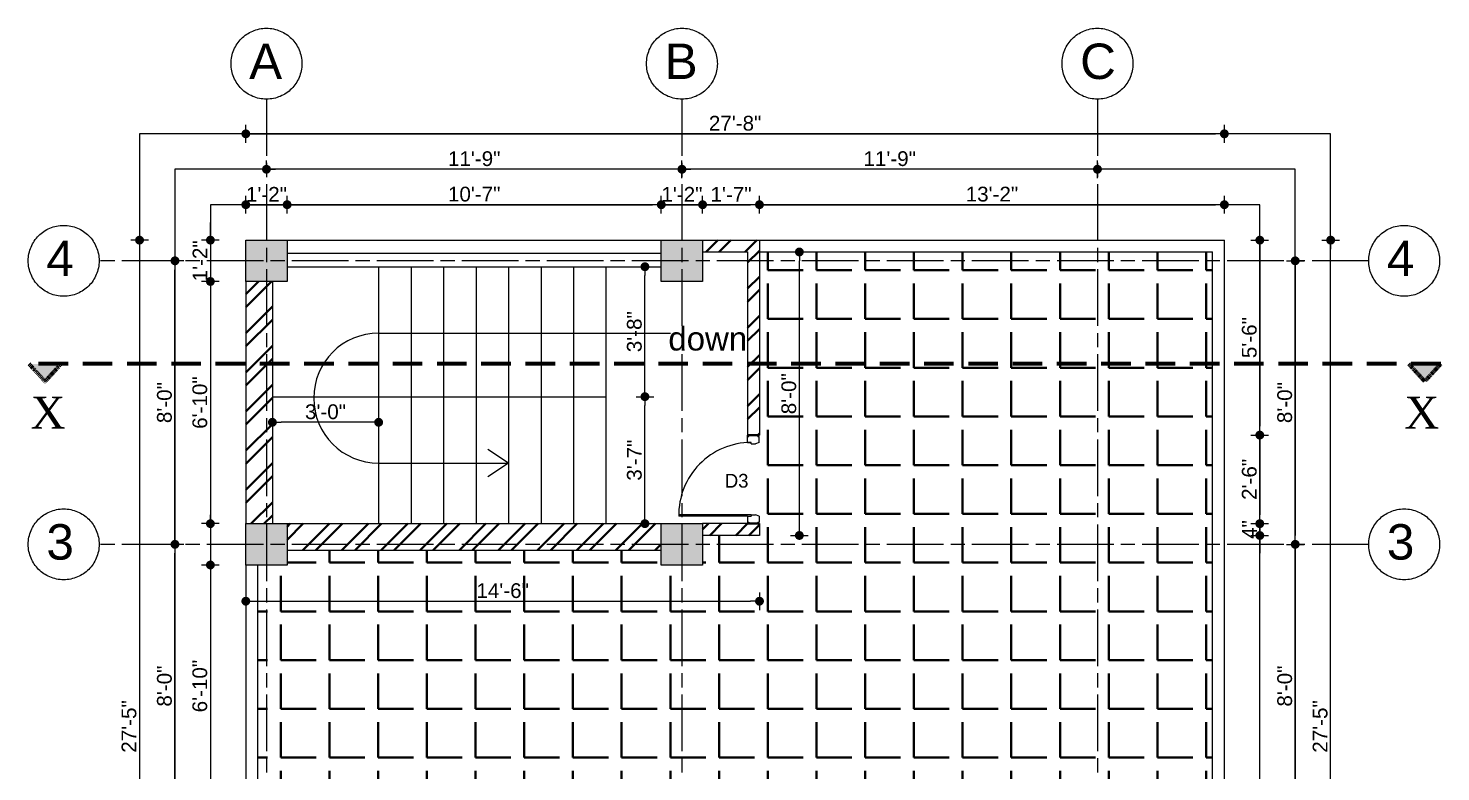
# Model space of a CAD drawing. Header units: inches. Extents: x 115570 to 265311, y 61168 to 314550.
# Drawn here: x 143061.5 to 143540, y 70952.3 to 71204.1 of the extents above; entities that cross this region are included whole.
import ezdxf

# ---------------------------------------------------------------- set-up
doc = ezdxf.new("R2010")
doc.units = ezdxf.units.IN
doc.header["$MEASUREMENT"] = 0
for name, pattern in [('ACAD_ISO08W100', [36, 24, -3, 6, -3]), ('CHAIN', [0.3543, 0.2362, -0.0295, 0.0591, -0.0295]), ('DASHED', [0.75, 0.5, -0.25])]:
    doc.linetypes.add(name, pattern=pattern)
doc.layers.get('0').update_dxf_attribs({"lineweight": 25})
for name, color, linetype, lineweight in [('0 wall', 7, 'Continuous', 40), ('hatch', 9, 'Continuous', 9), ('Section Line (ISO)', 7, 'CHAIN', 70)]:
    doc.layers.add(name, color=color, linetype=linetype, lineweight=lineweight)
doc.layers.add('0_center line', color=4, linetype='ACAD_ISO08W100', transparency=0.5)
doc.layers.add('doors and windows', color=240, linetype='Continuous')
doc.styles.add('arial.', font='arial.ttf')
doc.styles.add('bimal', font='comic.ttf')
doc.styles.get("Standard").update_dxf_attribs({"font": 'arial.ttf'})
doc.dimstyles.new('interior dimension', dxfattribs={"dimscale": 0, "dimtxt": 5, "dimasz": 3, "dimexe": 3, "dimexo": 3, "dimgap": 1, "dimtad": 1, "dimdec": 0, "dimrnd": 0.25, "dimzin": 3, "dimdsep": 46, "dimlunit": 4, "dimtxsty": 'arial.', "dimblk": 'DOT', "dimcen": 3, "dimdle": 6, "dimclrd": 4, "dimclre": 256, "dimclrt": 7, "dimazin": 0, "dimtfac": 1, "dimtdec": 0, "dimtix": 1, "dimtmove": 2, "dimatfit": 3, "dimfxl": 3, "dimfxlon": 1, "dimtolj": 1, "dimtzin": 0, "dimlwd": -1, "dimlwe": -1, "dimarcsym": 0})

# ---------------------------------------------------------------- blocks, each defined once
blk = doc.blocks.new('_Dot')
at = {"color": 0, "linetype": 'ByBlock', "lineweight": -2}
blk.add_line((-0.5, 0), (-1, 0), dxfattribs=at)
at = {"color": 0, "linetype": 'ByBlock', "const_width": 0.5}
blk.add_lwpolyline([(-0.25, 0, 1), (0.25, 0, 1)], format="xyb", close=True, dxfattribs=at)
blk = doc.blocks.new('*D221')
at = {"transparency": 16777216}
for p, q in [((143267.36, 71079.34), (143273.36, 71079.34)), ((143267.36, 71036.34), (143273.36, 71036.34))]:
    blk.add_line(p, q, dxfattribs=at)
at = {"color": 4, "transparency": 16777216}
blk.add_line((143270.36, 71039.34), (143270.36, 71076.34), dxfattribs=at)
at = {"layer": 'Defpoints', "color": 0, "transparency": 16777216}
for p in [(143257.17, 71079.34), (143270.36, 71079.34), (143257.17, 71036.34)]:
    blk.add_point(p, dxfattribs=at)
at = {"color": 4, "transparency": 16777216, "xscale": 3, "yscale": 3, "zscale": 3}
for p, rotation in [((143270.36, 71079.34), 90), ((143270.36, 71036.34), 270)]:
    blk.add_blockref('_Dot', p, dxfattribs=dict(at, rotation=rotation))
at = {"color": 7, "transparency": 16777216, "insert": (143266.8, 71057.84), "char_height": 5, "attachment_point": 5, "rotation": 90, "style": 'arial.'}
blk.add_mtext('\\A1;3\'-7"', dxfattribs=at)
blk = doc.blocks.new('*D222')
at = {"transparency": 16777216}
for p, q in [((143267.36, 71123.34), (143273.36, 71123.34)), ((143267.36, 71079.34), (143273.36, 71079.34))]:
    blk.add_line(p, q, dxfattribs=at)
at = {"color": 4, "transparency": 16777216}
blk.add_line((143270.36, 71082.34), (143270.36, 71120.34), dxfattribs=at)
at = {"layer": 'Defpoints', "color": 0, "transparency": 16777216}
for p in [(143257.17, 71123.34), (143270.36, 71123.34), (143257.17, 71079.34)]:
    blk.add_point(p, dxfattribs=at)
at = {"color": 4, "transparency": 16777216, "xscale": 3, "yscale": 3, "zscale": 3}
for p, rotation in [((143270.36, 71123.34), 90), ((143270.36, 71079.34), 270)]:
    blk.add_blockref('_Dot', p, dxfattribs=dict(at, rotation=rotation))
at = {"color": 7, "transparency": 16777216, "insert": (143266.8, 71101.34), "char_height": 5, "attachment_point": 5, "rotation": 90, "style": 'arial.'}
blk.add_mtext('\\A1;3\'-8"', dxfattribs=at)
blk = doc.blocks.new('*D223')
at = {"transparency": 16777216}
for p, q in [((143144.17, 71073.66), (143144.17, 71067.66)), ((143180.17, 71073.66), (143180.17, 71067.66))]:
    blk.add_line(p, q, dxfattribs=at)
at = {"color": 4, "transparency": 16777216}
blk.add_line((143177.17, 71070.66), (143147.17, 71070.66), dxfattribs=at)
at = {"layer": 'Defpoints', "color": 0, "transparency": 16777216}
for p in [(143144.17, 71079.34), (143180.17, 71079.34), (143144.17, 71070.66)]:
    blk.add_point(p, dxfattribs=at)
at = {"color": 4, "transparency": 16777216, "xscale": 3, "yscale": 3, "zscale": 3, "rotation": 180}
blk.add_blockref('_Dot', (143144.17, 71070.66), dxfattribs=at)
at = {"color": 4, "transparency": 16777216, "xscale": 3, "yscale": 3, "zscale": 3}
blk.add_blockref('_Dot', (143180.17, 71070.66), dxfattribs=at)
at = {"color": 7, "transparency": 16777216, "insert": (143162.17, 71074.21), "char_height": 5, "attachment_point": 5, "style": 'arial.'}
blk.add_mtext('\\A1;3\'-0"', dxfattribs=at)
blk = doc.blocks.new('d2')
at = {"layer": '0 wall'}
for p, q in [((0, 4), (0, 0)), ((30, 0), (30, 4))]:
    blk.add_line(p, q, dxfattribs=at)
at = {"layer": 'hatch', "color": 8}
for p, q in [((2.5, 4), (2.5, 27.25)), ((3, 2.75), (3, 27.25)), ((2.5, 4), (0, 4)), ((0.5, 3.5), (0, 3.5)), ((0.5, 0.5), (0, 0.5)), ((0.5, 4), (0.5, 3.5)), ((0.5, 0.5), (0.5, 0)), ((2.5, 0), (0.5, 0)), ((2.5, 4), (2.5, 2.75)), ((3, 2.75), (2.5, 2.75)), ((2.5, 0), (3, 1.25)), ((3, 2.75), (3, 1.25)), ((27, 2.75), (27.5, 2.75)), ((27, 2.75), (27, 1.25)), ((27.5, 0), (27, 1.25)), ((27.5, 4), (27.5, 2.75)), ((27.5, 4), (30, 4)), ((27.5, 0), (29.5, 0)), ((29.5, 4), (29.5, 3.5)), ((29.5, 3.5), (30, 3.5)), ((29.5, 0.5), (30, 0.5)), ((29.5, 0.5), (29.5, 0))]:
    blk.add_line(p, q, dxfattribs=at)
blk.add_arc((2.91, 2.66), 24.59, 0.2201, 90.9446, dxfattribs=at)
blk = doc.blocks.new('*D231')
at = {"transparency": 16777216}
for p, q in [((143135.17, 71141.34), (143135.17, 71147.34)), ((143149.17, 71141.34), (143149.17, 71147.34))]:
    blk.add_line(p, q, dxfattribs=at)
at = {"color": 4, "transparency": 16777216}
for p, q in [((143132.17, 71144.34), (143129.17, 71144.34)), ((143135.17, 71144.34), (143149.17, 71144.34)), ((143152.17, 71144.34), (143155.17, 71144.34))]:
    blk.add_line(p, q, dxfattribs=at)
at = {"layer": 'Defpoints', "color": 0, "transparency": 16777216}
for p in [(143149.17, 71144.34), (143135.17, 71132.34), (143149.17, 71132.34)]:
    blk.add_point(p, dxfattribs=at)
at = {"color": 4, "transparency": 16777216, "xscale": 3, "yscale": 3, "zscale": 3}
blk.add_blockref('_Dot', (143135.17, 71144.34), dxfattribs=at)
at = {"color": 4, "transparency": 16777216, "xscale": 3, "yscale": 3, "zscale": 3, "rotation": 180}
blk.add_blockref('_Dot', (143149.17, 71144.34), dxfattribs=at)
at = {"color": 7, "transparency": 16777216, "insert": (143142.17, 71147.85), "char_height": 5, "attachment_point": 5, "style": 'arial.'}
blk.add_mtext('\\A1;1\'-2"', dxfattribs=at)
blk = doc.blocks.new('*D232')
at = {"transparency": 16777216}
for p, q in [((143149.17, 71141.34), (143149.17, 71147.34)), ((143275.91, 71141.34), (143275.91, 71147.34))]:
    blk.add_line(p, q, dxfattribs=at)
at = {"color": 4, "transparency": 16777216}
blk.add_line((143152.17, 71144.34), (143272.91, 71144.34), dxfattribs=at)
at = {"layer": 'Defpoints', "color": 0, "transparency": 16777216}
for p in [(143275.91, 71144.34), (143149.17, 71132.34), (143275.91, 71132.34)]:
    blk.add_point(p, dxfattribs=at)
at = {"color": 4, "transparency": 16777216, "xscale": 3, "yscale": 3, "zscale": 3, "rotation": 180}
blk.add_blockref('_Dot', (143149.17, 71144.34), dxfattribs=at)
at = {"color": 4, "transparency": 16777216, "xscale": 3, "yscale": 3, "zscale": 3}
blk.add_blockref('_Dot', (143275.91, 71144.34), dxfattribs=at)
at = {"color": 7, "transparency": 16777216, "insert": (143212.54, 71147.9), "char_height": 5, "attachment_point": 5, "style": 'arial.'}
blk.add_mtext('\\A1;10\'-7"', dxfattribs=at)
blk = doc.blocks.new('*D233')
at = {"transparency": 16777216}
for p, q in [((143275.91, 71141.34), (143275.91, 71147.34)), ((143289.91, 71141.34), (143289.91, 71147.34))]:
    blk.add_line(p, q, dxfattribs=at)
at = {"color": 4, "transparency": 16777216}
for p, q in [((143272.91, 71144.34), (143269.91, 71144.34)), ((143275.91, 71144.34), (143289.91, 71144.34)), ((143292.91, 71144.34), (143295.91, 71144.34))]:
    blk.add_line(p, q, dxfattribs=at)
at = {"layer": 'Defpoints', "color": 0, "transparency": 16777216}
for p in [(143289.91, 71144.34), (143275.91, 71132.34), (143289.91, 71132.34)]:
    blk.add_point(p, dxfattribs=at)
at = {"color": 4, "transparency": 16777216, "xscale": 3, "yscale": 3, "zscale": 3}
blk.add_blockref('_Dot', (143275.91, 71144.34), dxfattribs=at)
at = {"color": 4, "transparency": 16777216, "xscale": 3, "yscale": 3, "zscale": 3, "rotation": 180}
blk.add_blockref('_Dot', (143289.91, 71144.34), dxfattribs=at)
at = {"color": 7, "transparency": 16777216, "insert": (143282.91, 71147.85), "char_height": 5, "attachment_point": 5, "style": 'arial.'}
blk.add_mtext('\\A1;1\'-2"', dxfattribs=at)
blk = doc.blocks.new('*D234')
at = {"transparency": 16777216}
for p, q in [((143289.91, 71141.34), (143289.91, 71147.34)), ((143309.17, 71141.34), (143309.17, 71147.34))]:
    blk.add_line(p, q, dxfattribs=at)
at = {"color": 4, "transparency": 16777216}
blk.add_line((143292.91, 71144.34), (143306.17, 71144.34), dxfattribs=at)
at = {"layer": 'Defpoints', "color": 0, "transparency": 16777216}
for p in [(143309.17, 71144.34), (143289.91, 71132.34), (143309.17, 71132.34)]:
    blk.add_point(p, dxfattribs=at)
at = {"color": 4, "transparency": 16777216, "xscale": 3, "yscale": 3, "zscale": 3, "rotation": 180}
blk.add_blockref('_Dot', (143289.91, 71144.34), dxfattribs=at)
at = {"color": 4, "transparency": 16777216, "xscale": 3, "yscale": 3, "zscale": 3}
blk.add_blockref('_Dot', (143309.17, 71144.34), dxfattribs=at)
at = {"color": 7, "transparency": 16777216, "insert": (143299.54, 71147.85), "char_height": 5, "attachment_point": 5, "style": 'arial.'}
blk.add_mtext('\\A1;1\'-7"', dxfattribs=at)
blk = doc.blocks.new('*D235')
at = {"transparency": 16777216}
for p, q in [((143309.17, 71141.34), (143309.17, 71147.34)), ((143466.66, 71141.34), (143466.66, 71147.34))]:
    blk.add_line(p, q, dxfattribs=at)
at = {"color": 4, "transparency": 16777216}
blk.add_line((143312.17, 71144.34), (143463.66, 71144.34), dxfattribs=at)
at = {"layer": 'Defpoints', "color": 0, "transparency": 16777216}
for p in [(143466.66, 71144.34), (143309.17, 71132.34), (143466.66, 71132.34)]:
    blk.add_point(p, dxfattribs=at)
at = {"color": 4, "transparency": 16777216, "xscale": 3, "yscale": 3, "zscale": 3, "rotation": 180}
blk.add_blockref('_Dot', (143309.17, 71144.34), dxfattribs=at)
at = {"color": 4, "transparency": 16777216, "xscale": 3, "yscale": 3, "zscale": 3}
blk.add_blockref('_Dot', (143466.66, 71144.34), dxfattribs=at)
at = {"color": 7, "transparency": 16777216, "insert": (143387.92, 71147.9), "char_height": 5, "attachment_point": 5, "style": 'arial.'}
blk.add_mtext('\\A1;13\'-2"', dxfattribs=at)
blk = doc.blocks.new('*D236')
at = {"transparency": 16777216}
for p, q in [((143282.91, 71153.34), (143282.91, 71159.34)), ((143423.66, 71153.34), (143423.66, 71159.34))]:
    blk.add_line(p, q, dxfattribs=at)
at = {"color": 4, "transparency": 16777216}
blk.add_line((143420.66, 71156.34), (143285.91, 71156.34), dxfattribs=at)
at = {"layer": 'Defpoints', "color": 0, "transparency": 16777216}
for p in [(143282.91, 71156.34), (143282.91, 71132.34), (143423.66, 71132.34)]:
    blk.add_point(p, dxfattribs=at)
at = {"color": 4, "transparency": 16777216, "xscale": 3, "yscale": 3, "zscale": 3, "rotation": 180}
blk.add_blockref('_Dot', (143282.91, 71156.34), dxfattribs=at)
at = {"color": 4, "transparency": 16777216, "xscale": 3, "yscale": 3, "zscale": 3}
blk.add_blockref('_Dot', (143423.66, 71156.34), dxfattribs=at)
at = {"color": 7, "transparency": 16777216, "insert": (143353.29, 71159.9), "char_height": 5, "attachment_point": 5, "style": 'arial.'}
blk.add_mtext('\\A1;11\'-9"', dxfattribs=at)
blk = doc.blocks.new('*D237')
at = {"transparency": 16777216}
for p, q in [((143142.17, 71156.34), (143142.17, 71159.34)), ((143282.91, 71153.34), (143282.91, 71159.34))]:
    blk.add_line(p, q, dxfattribs=at)
at = {"color": 4, "transparency": 16777216}
blk.add_line((143279.91, 71156.34), (143145.17, 71156.34), dxfattribs=at)
at = {"layer": 'Defpoints', "color": 0, "transparency": 16777216}
for p in [(143142.17, 71156.34), (143142.17, 71156.34), (143282.91, 71132.34)]:
    blk.add_point(p, dxfattribs=at)
at = {"color": 4, "transparency": 16777216, "xscale": 3, "yscale": 3, "zscale": 3, "rotation": 180}
blk.add_blockref('_Dot', (143142.17, 71156.34), dxfattribs=at)
at = {"color": 4, "transparency": 16777216, "xscale": 3, "yscale": 3, "zscale": 3}
blk.add_blockref('_Dot', (143282.91, 71156.34), dxfattribs=at)
at = {"color": 7, "transparency": 16777216, "insert": (143212.54, 71159.9), "char_height": 5, "attachment_point": 5, "style": 'arial.'}
blk.add_mtext('\\A1;11\'-9"', dxfattribs=at)
blk = doc.blocks.new('*D238')
at = {"transparency": 16777216}
for p, q in [((143135.17, 71165.34), (143135.17, 71171.34)), ((143466.66, 71165.34), (143466.66, 71171.34))]:
    blk.add_line(p, q, dxfattribs=at)
at = {"color": 4, "transparency": 16777216}
blk.add_line((143138.17, 71168.34), (143463.66, 71168.34), dxfattribs=at)
at = {"layer": 'Defpoints', "color": 0, "transparency": 16777216}
for p in [(143466.66, 71168.34), (143135.17, 71132.34), (143466.66, 71132.34)]:
    blk.add_point(p, dxfattribs=at)
at = {"color": 4, "transparency": 16777216, "xscale": 3, "yscale": 3, "zscale": 3, "rotation": 180}
blk.add_blockref('_Dot', (143135.17, 71168.34), dxfattribs=at)
at = {"color": 4, "transparency": 16777216, "xscale": 3, "yscale": 3, "zscale": 3}
blk.add_blockref('_Dot', (143466.66, 71168.34), dxfattribs=at)
at = {"color": 7, "transparency": 16777216, "insert": (143300.92, 71171.9), "char_height": 5, "attachment_point": 5, "style": 'arial.'}
blk.add_mtext('\\A1;27\'-8"', dxfattribs=at)
blk = doc.blocks.new('*D239')
at = {"transparency": 16777216}
for p, q in [((143475.66, 71132.34), (143481.66, 71132.34)), ((143475.66, 71066.34), (143481.66, 71066.34))]:
    blk.add_line(p, q, dxfattribs=at)
at = {"color": 4, "transparency": 16777216}
blk.add_line((143478.66, 71129.34), (143478.66, 71069.34), dxfattribs=at)
at = {"layer": 'Defpoints', "color": 0, "transparency": 16777216}
for p in [(143289.91, 71132.34), (143309.17, 71066.34), (143478.66, 71066.34)]:
    blk.add_point(p, dxfattribs=at)
at = {"color": 4, "transparency": 16777216, "xscale": 3, "yscale": 3, "zscale": 3}
for p, rotation in [((143478.66, 71132.34), 90), ((143478.66, 71066.34), 270)]:
    blk.add_blockref('_Dot', p, dxfattribs=dict(at, rotation=rotation))
at = {"color": 7, "transparency": 16777216, "insert": (143475.11, 71099.34), "char_height": 5, "attachment_point": 5, "rotation": 90, "style": 'arial.'}
blk.add_mtext('\\A1;5\'-6"', dxfattribs=at)
blk = doc.blocks.new('*D240')
at = {"transparency": 16777216}
for p, q in [((143475.66, 71066.34), (143481.66, 71066.34)), ((143475.66, 71036.34), (143481.66, 71036.34))]:
    blk.add_line(p, q, dxfattribs=at)
at = {"color": 4, "transparency": 16777216}
blk.add_line((143478.66, 71063.34), (143478.66, 71039.34), dxfattribs=at)
at = {"layer": 'Defpoints', "color": 0, "transparency": 16777216}
for p in [(143309.17, 71066.34), (143309.07, 71036.34), (143478.66, 71036.34)]:
    blk.add_point(p, dxfattribs=at)
at = {"color": 4, "transparency": 16777216, "xscale": 3, "yscale": 3, "zscale": 3}
for p, rotation in [((143478.66, 71066.34), 90), ((143478.66, 71036.34), 270)]:
    blk.add_blockref('_Dot', p, dxfattribs=dict(at, rotation=rotation))
at = {"color": 7, "transparency": 16777216, "insert": (143475.11, 71051.34), "char_height": 5, "attachment_point": 5, "rotation": 90, "style": 'arial.'}
blk.add_mtext('\\A1;2\'-6"', dxfattribs=at)
blk = doc.blocks.new('*D241')
at = {"color": 4, "transparency": 16777216}
for p, q in [((143478.66, 71039.34), (143478.66, 71042.34)), ((143478.66, 71036.34), (143478.66, 71032.34)), ((143478.66, 71029.34), (143478.66, 71026.34))]:
    blk.add_line(p, q, dxfattribs=at)
at = {"transparency": 16777216}
for p, q in [((143475.66, 71036.34), (143481.66, 71036.34)), ((143475.66, 71032.34), (143481.66, 71032.34))]:
    blk.add_line(p, q, dxfattribs=at)
at = {"layer": 'Defpoints', "color": 0, "transparency": 16777216}
for p in [(143309.07, 71036.34), (143309.17, 71032.34), (143478.66, 71032.34)]:
    blk.add_point(p, dxfattribs=at)
at = {"color": 4, "transparency": 16777216, "xscale": 3, "yscale": 3, "zscale": 3}
for p, rotation in [((143478.66, 71036.34), 270), ((143478.66, 71032.34), 90)]:
    blk.add_blockref('_Dot', p, dxfattribs=dict(at, rotation=rotation))
at = {"color": 7, "transparency": 16777216, "insert": (143475.16, 71034.34), "char_height": 5, "attachment_point": 5, "rotation": 90, "style": 'arial.'}
blk.add_mtext('\\A1;4"', dxfattribs=at)
blk = doc.blocks.new('*D242')
at = {"transparency": 16777216}
for p, q in [((143487.66, 71125.34), (143493.66, 71125.34)), ((143487.66, 71029.34), (143493.66, 71029.34))]:
    blk.add_line(p, q, dxfattribs=at)
at = {"color": 4, "transparency": 16777216}
blk.add_line((143490.66, 71122.34), (143490.66, 71032.34), dxfattribs=at)
at = {"layer": 'Defpoints', "color": 0, "transparency": 16777216}
for p in [(143466.66, 71125.34), (143466.66, 71029.34), (143490.66, 71029.34)]:
    blk.add_point(p, dxfattribs=at)
at = {"color": 4, "transparency": 16777216, "xscale": 3, "yscale": 3, "zscale": 3}
for p, rotation in [((143490.66, 71125.34), 90), ((143490.66, 71029.34), 270)]:
    blk.add_blockref('_Dot', p, dxfattribs=dict(at, rotation=rotation))
at = {"color": 7, "transparency": 16777216, "insert": (143487.11, 71077.34), "char_height": 5, "attachment_point": 5, "rotation": 90, "style": 'arial.'}
blk.add_mtext('\\A1;8\'-0"', dxfattribs=at)
blk = doc.blocks.new('*D243')
at = {"transparency": 16777216}
for p, q in [((143487.66, 71029.34), (143493.66, 71029.34)), ((143487.66, 70933.34), (143493.66, 70933.34))]:
    blk.add_line(p, q, dxfattribs=at)
at = {"color": 4, "transparency": 16777216}
blk.add_line((143490.66, 71026.34), (143490.66, 70936.34), dxfattribs=at)
at = {"layer": 'Defpoints', "color": 0, "transparency": 16777216}
for p in [(143466.66, 71029.34), (143466.66, 70933.34), (143490.66, 70933.34)]:
    blk.add_point(p, dxfattribs=at)
at = {"color": 4, "transparency": 16777216, "xscale": 3, "yscale": 3, "zscale": 3}
for p, rotation in [((143490.66, 71029.34), 90), ((143490.66, 70933.34), 270)]:
    blk.add_blockref('_Dot', p, dxfattribs=dict(at, rotation=rotation))
at = {"color": 7, "transparency": 16777216, "insert": (143487.11, 70981.34), "char_height": 5, "attachment_point": 5, "rotation": 90, "style": 'arial.'}
blk.add_mtext('\\A1;8\'-0"', dxfattribs=at)
blk = doc.blocks.new('*D245')
at = {"transparency": 16777216}
for p, q in [((143499.66, 71132.34), (143505.66, 71132.34)), ((143499.66, 70803), (143505.66, 70803))]:
    blk.add_line(p, q, dxfattribs=at)
at = {"color": 4, "transparency": 16777216}
blk.add_line((143502.66, 70806), (143502.66, 71129.34), dxfattribs=at)
at = {"layer": 'Defpoints', "color": 0, "transparency": 16777216}
for p in [(143466.66, 71132.34), (143502.66, 71132.34), (143466.66, 70803)]:
    blk.add_point(p, dxfattribs=at)
at = {"color": 4, "transparency": 16777216, "xscale": 3, "yscale": 3, "zscale": 3}
for p, rotation in [((143502.66, 71132.34), 90), ((143502.66, 70803), 270)]:
    blk.add_blockref('_Dot', p, dxfattribs=dict(at, rotation=rotation))
at = {"color": 7, "transparency": 16777216, "insert": (143499.11, 70967.67), "char_height": 5, "attachment_point": 5, "rotation": 90, "style": 'arial.'}
blk.add_mtext('\\A1;27\'-5"', dxfattribs=at)
blk = doc.blocks.new('*D246')
at = {"transparency": 16777216}
for p, q in [((143135.17, 70794.01), (143135.17, 70788.01)), ((143149.17, 70794.01), (143149.17, 70788.01))]:
    blk.add_line(p, q, dxfattribs=at)
at = {"color": 4, "transparency": 16777216}
for p, q in [((143132.17, 70791.01), (143129.17, 70791.01)), ((143135.17, 70791.01), (143149.17, 70791.01)), ((143152.17, 70791.01), (143155.17, 70791.01))]:
    blk.add_line(p, q, dxfattribs=at)
at = {"layer": 'Defpoints', "color": 0, "transparency": 16777216}
for p in [(143135.17, 71022.34), (143149.17, 71022.34), (143149.17, 70791.01)]:
    blk.add_point(p, dxfattribs=at)
at = {"color": 4, "transparency": 16777216, "xscale": 3, "yscale": 3, "zscale": 3}
blk.add_blockref('_Dot', (143135.17, 70791.01), dxfattribs=at)
at = {"color": 4, "transparency": 16777216, "xscale": 3, "yscale": 3, "zscale": 3, "rotation": 180}
blk.add_blockref('_Dot', (143149.17, 70791.01), dxfattribs=at)
at = {"color": 7, "transparency": 16777216, "insert": (143142.17, 70794.52), "char_height": 5, "attachment_point": 5, "style": 'arial.'}
blk.add_mtext('\\A1;1\'-2"', dxfattribs=at)
blk = doc.blocks.new('*D247')
at = {"transparency": 16777216}
for p, q in [((143149.17, 70794.01), (143149.17, 70788.01)), ((143275.92, 70794.01), (143275.92, 70788.01))]:
    blk.add_line(p, q, dxfattribs=at)
at = {"color": 4, "transparency": 16777216}
blk.add_line((143152.17, 70791.01), (143272.92, 70791.01), dxfattribs=at)
at = {"layer": 'Defpoints', "color": 0, "transparency": 16777216}
for p in [(143149.17, 71022.34), (143275.92, 71022.34), (143275.92, 70791.01)]:
    blk.add_point(p, dxfattribs=at)
at = {"color": 4, "transparency": 16777216, "xscale": 3, "yscale": 3, "zscale": 3, "rotation": 180}
blk.add_blockref('_Dot', (143149.17, 70791.01), dxfattribs=at)
at = {"color": 4, "transparency": 16777216, "xscale": 3, "yscale": 3, "zscale": 3}
blk.add_blockref('_Dot', (143275.92, 70791.01), dxfattribs=at)
at = {"color": 7, "transparency": 16777216, "insert": (143212.54, 70794.56), "char_height": 5, "attachment_point": 5, "style": 'arial.'}
blk.add_mtext('\\A1;10\'-7"', dxfattribs=at)
blk = doc.blocks.new('*D248')
at = {"transparency": 16777216}
for p, q in [((143275.92, 70794.01), (143275.92, 70788.01)), ((143289.92, 70794.01), (143289.92, 70788.01))]:
    blk.add_line(p, q, dxfattribs=at)
at = {"color": 4, "transparency": 16777216}
for p, q in [((143272.92, 70791.01), (143269.92, 70791.01)), ((143275.92, 70791.01), (143289.92, 70791.01)), ((143292.92, 70791.01), (143295.92, 70791.01))]:
    blk.add_line(p, q, dxfattribs=at)
at = {"layer": 'Defpoints', "color": 0, "transparency": 16777216}
for p in [(143275.92, 71022.34), (143289.92, 71022.34), (143289.92, 70791.01)]:
    blk.add_point(p, dxfattribs=at)
at = {"color": 4, "transparency": 16777216, "xscale": 3, "yscale": 3, "zscale": 3}
blk.add_blockref('_Dot', (143275.92, 70791.01), dxfattribs=at)
at = {"color": 4, "transparency": 16777216, "xscale": 3, "yscale": 3, "zscale": 3, "rotation": 180}
blk.add_blockref('_Dot', (143289.92, 70791.01), dxfattribs=at)
at = {"color": 7, "transparency": 16777216, "insert": (143282.92, 70794.52), "char_height": 5, "attachment_point": 5, "style": 'arial.'}
blk.add_mtext('\\A1;1\'-2"', dxfattribs=at)
blk = doc.blocks.new('*D249')
at = {"transparency": 16777216}
for p, q in [((143289.92, 70794.01), (143289.92, 70788.01)), ((143309.17, 70794.01), (143309.17, 70788.01))]:
    blk.add_line(p, q, dxfattribs=at)
at = {"color": 4, "transparency": 16777216}
blk.add_line((143292.92, 70791.01), (143306.17, 70791.01), dxfattribs=at)
at = {"layer": 'Defpoints', "color": 0, "transparency": 16777216}
for p in [(143309.17, 71032.34), (143289.92, 71022.34), (143309.17, 70791.01)]:
    blk.add_point(p, dxfattribs=at)
at = {"color": 4, "transparency": 16777216, "xscale": 3, "yscale": 3, "zscale": 3, "rotation": 180}
blk.add_blockref('_Dot', (143289.92, 70791.01), dxfattribs=at)
at = {"color": 4, "transparency": 16777216, "xscale": 3, "yscale": 3, "zscale": 3}
blk.add_blockref('_Dot', (143309.17, 70791.01), dxfattribs=at)
at = {"color": 7, "transparency": 16777216, "insert": (143299.54, 70794.52), "char_height": 5, "attachment_point": 5, "style": 'arial.'}
blk.add_mtext('\\A1;1\'-7"', dxfattribs=at)
blk = doc.blocks.new('*D250')
at = {"transparency": 16777216}
for p, q in [((143309.17, 70794.01), (143309.17, 70788.01)), ((143466.66, 70794.01), (143466.66, 70788.01))]:
    blk.add_line(p, q, dxfattribs=at)
at = {"color": 4, "transparency": 16777216}
blk.add_line((143312.17, 70791.01), (143463.66, 70791.01), dxfattribs=at)
at = {"layer": 'Defpoints', "color": 0, "transparency": 16777216}
for p in [(143309.17, 71032.34), (143466.66, 70803), (143466.66, 70791.01)]:
    blk.add_point(p, dxfattribs=at)
at = {"color": 4, "transparency": 16777216, "xscale": 3, "yscale": 3, "zscale": 3, "rotation": 180}
blk.add_blockref('_Dot', (143309.17, 70791.01), dxfattribs=at)
at = {"color": 4, "transparency": 16777216, "xscale": 3, "yscale": 3, "zscale": 3}
blk.add_blockref('_Dot', (143466.66, 70791.01), dxfattribs=at)
at = {"color": 7, "transparency": 16777216, "insert": (143387.92, 70794.56), "char_height": 5, "attachment_point": 5, "style": 'arial.'}
blk.add_mtext('\\A1;13\'-2"', dxfattribs=at)
blk = doc.blocks.new('*D253')
at = {"transparency": 16777216}
for p, q in [((143135.17, 70770.01), (143135.17, 70764.01)), ((143466.66, 70770.01), (143466.66, 70764.01))]:
    blk.add_line(p, q, dxfattribs=at)
at = {"color": 4, "transparency": 16777216}
blk.add_line((143138.17, 70767.01), (143463.66, 70767.01), dxfattribs=at)
at = {"layer": 'Defpoints', "color": 0, "transparency": 16777216}
for p in [(143135.17, 71022.34), (143466.66, 70803), (143466.66, 70767.01)]:
    blk.add_point(p, dxfattribs=at)
at = {"color": 4, "transparency": 16777216, "xscale": 3, "yscale": 3, "zscale": 3, "rotation": 180}
blk.add_blockref('_Dot', (143135.17, 70767.01), dxfattribs=at)
at = {"color": 4, "transparency": 16777216, "xscale": 3, "yscale": 3, "zscale": 3}
blk.add_blockref('_Dot', (143466.66, 70767.01), dxfattribs=at)
at = {"color": 7, "transparency": 16777216, "insert": (143300.92, 70770.56), "char_height": 5, "attachment_point": 5, "style": 'arial.'}
blk.add_mtext('\\A1;27\'-8"', dxfattribs=at)
blk = doc.blocks.new('*D254')
at = {"color": 4, "transparency": 16777216}
for p, q in [((143123.17, 71135.34), (143123.17, 71138.34)), ((143123.17, 71132.34), (143123.17, 71118.34)), ((143123.17, 71115.34), (143123.17, 71112.34))]:
    blk.add_line(p, q, dxfattribs=at)
at = {"transparency": 16777216}
for p, q in [((143126.17, 71132.34), (143120.17, 71132.34)), ((143126.17, 71118.34), (143120.17, 71118.34))]:
    blk.add_line(p, q, dxfattribs=at)
at = {"layer": 'Defpoints', "color": 0, "transparency": 16777216}
for p in [(143135.17, 71132.34), (143123.17, 71118.34), (143135.17, 71118.34)]:
    blk.add_point(p, dxfattribs=at)
at = {"color": 4, "transparency": 16777216, "xscale": 3, "yscale": 3, "zscale": 3}
for p, rotation in [((143123.17, 71132.34), 270), ((143123.17, 71118.34), 90)]:
    blk.add_blockref('_Dot', p, dxfattribs=dict(at, rotation=rotation))
at = {"color": 7, "transparency": 16777216, "insert": (143119.66, 71125.34), "char_height": 5, "attachment_point": 5, "rotation": 90, "style": 'arial.'}
blk.add_mtext('\\A1;1\'-2"', dxfattribs=at)
blk = doc.blocks.new('*D255')
at = {"transparency": 16777216}
for p, q in [((143126.17, 71118.34), (143120.17, 71118.34)), ((143126.17, 71036.34), (143120.17, 71036.34))]:
    blk.add_line(p, q, dxfattribs=at)
at = {"color": 4, "transparency": 16777216}
blk.add_line((143123.17, 71115.34), (143123.17, 71039.34), dxfattribs=at)
at = {"layer": 'Defpoints', "color": 0, "transparency": 16777216}
for p in [(143135.17, 71118.34), (143123.17, 71036.34), (143135.17, 71036.34)]:
    blk.add_point(p, dxfattribs=at)
at = {"color": 4, "transparency": 16777216, "xscale": 3, "yscale": 3, "zscale": 3}
for p, rotation in [((143123.17, 71118.34), 90), ((143123.17, 71036.34), 270)]:
    blk.add_blockref('_Dot', p, dxfattribs=dict(at, rotation=rotation))
at = {"color": 7, "transparency": 16777216, "insert": (143119.61, 71077.34), "char_height": 5, "attachment_point": 5, "rotation": 90, "style": 'arial.'}
blk.add_mtext('\\A1;6\'-10"', dxfattribs=at)
blk = doc.blocks.new('*D256')
at = {"transparency": 16777216}
for p, q in [((143126.17, 71022.34), (143120.17, 71022.34)), ((143126.17, 70940.34), (143120.17, 70940.34))]:
    blk.add_line(p, q, dxfattribs=at)
at = {"color": 4, "transparency": 16777216}
blk.add_line((143123.17, 71019.34), (143123.17, 70943.34), dxfattribs=at)
at = {"layer": 'Defpoints', "color": 0, "transparency": 16777216}
for p in [(143135.17, 71022.34), (143123.17, 70940.34), (143135.17, 70940.34)]:
    blk.add_point(p, dxfattribs=at)
at = {"color": 4, "transparency": 16777216, "xscale": 3, "yscale": 3, "zscale": 3}
for p, rotation in [((143123.17, 71022.34), 90), ((143123.17, 70940.34), 270)]:
    blk.add_blockref('_Dot', p, dxfattribs=dict(at, rotation=rotation))
at = {"color": 7, "transparency": 16777216, "insert": (143119.61, 70981.34), "char_height": 5, "attachment_point": 5, "rotation": 90, "style": 'arial.'}
blk.add_mtext('\\A1;6\'-10"', dxfattribs=at)
blk = doc.blocks.new('*D261')
at = {"transparency": 16777216}
for p, q in [((143114.17, 71029.34), (143108.17, 71029.34)), ((143114.17, 70933.34), (143108.17, 70933.34))]:
    blk.add_line(p, q, dxfattribs=at)
at = {"color": 4, "transparency": 16777216}
blk.add_line((143111.17, 70936.34), (143111.17, 71026.34), dxfattribs=at)
at = {"layer": 'Defpoints', "color": 0, "transparency": 16777216}
for p in [(143111.17, 71029.34), (143135.17, 71029.34), (143135.17, 70933.34)]:
    blk.add_point(p, dxfattribs=at)
at = {"color": 4, "transparency": 16777216, "xscale": 3, "yscale": 3, "zscale": 3}
for p, rotation in [((143111.17, 71029.34), 90), ((143111.17, 70933.34), 270)]:
    blk.add_blockref('_Dot', p, dxfattribs=dict(at, rotation=rotation))
at = {"color": 7, "transparency": 16777216, "insert": (143107.61, 70981.34), "char_height": 5, "attachment_point": 5, "rotation": 90, "style": 'arial.'}
blk.add_mtext('\\A1;8\'-0"', dxfattribs=at)
blk = doc.blocks.new('*D262')
at = {"transparency": 16777216}
for p, q in [((143114.17, 71125.34), (143108.17, 71125.34)), ((143114.17, 71029.34), (143108.17, 71029.34))]:
    blk.add_line(p, q, dxfattribs=at)
at = {"color": 4, "transparency": 16777216}
blk.add_line((143111.17, 71032.34), (143111.17, 71122.34), dxfattribs=at)
at = {"layer": 'Defpoints', "color": 0, "transparency": 16777216}
for p in [(143111.17, 71125.34), (143135.17, 71125.34), (143135.17, 71029.34)]:
    blk.add_point(p, dxfattribs=at)
at = {"color": 4, "transparency": 16777216, "xscale": 3, "yscale": 3, "zscale": 3}
for p, rotation in [((143111.17, 71125.34), 90), ((143111.17, 71029.34), 270)]:
    blk.add_blockref('_Dot', p, dxfattribs=dict(at, rotation=rotation))
at = {"color": 7, "transparency": 16777216, "insert": (143107.61, 71077.34), "char_height": 5, "attachment_point": 5, "rotation": 90, "style": 'arial.'}
blk.add_mtext('\\A1;8\'-0"', dxfattribs=at)
blk = doc.blocks.new('*D263')
at = {"transparency": 16777216}
for p, q in [((143102.17, 71132.34), (143096.17, 71132.34)), ((143102.17, 70803.01), (143096.17, 70803.01))]:
    blk.add_line(p, q, dxfattribs=at)
at = {"color": 4, "transparency": 16777216}
blk.add_line((143099.17, 71129.34), (143099.17, 70806.01), dxfattribs=at)
at = {"layer": 'Defpoints', "color": 0, "transparency": 16777216}
for p in [(143135.17, 71132.34), (143099.17, 70803.01), (143135.17, 70803.01)]:
    blk.add_point(p, dxfattribs=at)
at = {"color": 4, "transparency": 16777216, "xscale": 3, "yscale": 3, "zscale": 3}
for p, rotation in [((143099.17, 71132.34), 90), ((143099.17, 70803.01), 270)]:
    blk.add_blockref('_Dot', p, dxfattribs=dict(at, rotation=rotation))
at = {"color": 7, "transparency": 16777216, "insert": (143095.61, 70967.67), "char_height": 5, "attachment_point": 5, "rotation": 90, "style": 'arial.'}
blk.add_mtext('\\A1;27\'-5"', dxfattribs=at)
blk = doc.blocks.new('*D264')
at = {"transparency": 16777216}
for p, q in [((143135.17, 71013.08), (143135.17, 71007.08)), ((143309.17, 71013.08), (143309.17, 71007.08))]:
    blk.add_line(p, q, dxfattribs=at)
at = {"color": 4, "transparency": 16777216}
blk.add_line((143138.17, 71010.08), (143306.17, 71010.08), dxfattribs=at)
at = {"layer": 'Defpoints', "color": 0, "transparency": 16777216}
for p in [(143309.17, 71032.34), (143135.17, 71022.34), (143309.17, 71010.08)]:
    blk.add_point(p, dxfattribs=at)
at = {"color": 4, "transparency": 16777216, "xscale": 3, "yscale": 3, "zscale": 3, "rotation": 180}
blk.add_blockref('_Dot', (143135.17, 71010.08), dxfattribs=at)
at = {"color": 4, "transparency": 16777216, "xscale": 3, "yscale": 3, "zscale": 3}
blk.add_blockref('_Dot', (143309.17, 71010.08), dxfattribs=at)
at = {"color": 7, "transparency": 16777216, "insert": (143222.17, 71013.63), "char_height": 5, "attachment_point": 5, "style": 'arial.'}
blk.add_mtext('\\A1;14\'-6"', dxfattribs=at)
blk = doc.blocks.new('*D265')
at = {"transparency": 16777216}
for p, q in [((143319.68, 71128.34), (143325.68, 71128.34)), ((143319.68, 71032.34), (143325.68, 71032.34))]:
    blk.add_line(p, q, dxfattribs=at)
at = {"color": 4, "transparency": 16777216}
blk.add_line((143322.68, 71035.34), (143322.68, 71125.34), dxfattribs=at)
at = {"layer": 'Defpoints', "color": 0, "transparency": 16777216}
for p in [(143309.17, 71128.34), (143322.68, 71128.34), (143309.17, 71032.34)]:
    blk.add_point(p, dxfattribs=at)
at = {"color": 4, "transparency": 16777216, "xscale": 3, "yscale": 3, "zscale": 3}
for p, rotation in [((143322.68, 71128.34), 90), ((143322.68, 71032.34), 270)]:
    blk.add_blockref('_Dot', p, dxfattribs=dict(at, rotation=rotation))
at = {"color": 7, "transparency": 16777216, "insert": (143319.13, 71080.34), "char_height": 5, "attachment_point": 5, "rotation": 90, "style": 'arial.'}
blk.add_mtext('\\A1;8\'-0"', dxfattribs=at)

msp = doc.modelspace()

# ---------------------------------------------------------------- hatches: boundary and pattern name
h = msp.add_hatch(color=256)
h.dxf.hatch_style = 1
h.paths.add_polyline_path([(143149.17, 71132.34), (143135.17, 71132.34), (143135.17, 71118.34), (143149.17, 71118.34)])
h = msp.add_hatch(color=256)
h.dxf.hatch_style = 1
h.paths.add_polyline_path([(143289.91, 71132.34), (143275.91, 71132.34), (143275.91, 71118.34), (143289.91, 71118.34)])
at = {"ltscale": 10, "transparency": 33554564}
h = msp.add_hatch(color=0, dxfattribs=at)
h.dxf.hatch_style = 1
h.paths.add_polyline_path([(143067.15, 71084.5), (143072.56, 71090.41), (143061.74, 71090.41)])
h = msp.add_hatch(color=0, dxfattribs=at)
h.dxf.hatch_style = 1
h.paths.add_polyline_path([(143534.55, 71084.5), (143529.14, 71090.41), (143539.95, 71090.41)])
h = msp.add_hatch(color=256)
h.dxf.hatch_style = 1
h.paths.add_polyline_path([(143149.17, 71036.34), (143135.17, 71036.34), (143135.17, 71022.34), (143149.17, 71022.34)])
h = msp.add_hatch(color=256)
h.dxf.hatch_style = 1
h.paths.add_polyline_path([(143289.92, 71036.34), (143275.92, 71036.34), (143275.92, 71022.34), (143289.92, 71022.34)])
at = {"layer": '0 wall', "transparency": 33554585}
h = msp.add_hatch(dxfattribs=at)
h.set_pattern_fill('ANSI32', color=256, scale=25)
h.set_pattern_definition([(45, (30354.353, 33140.518), (-6.6291261, 6.6291261), []), (45, (30358.772, 33140.518), (-6.6291261, 6.6291261), [])])
h.paths.add_polyline_path([(143309.17, 71125.34), (143305.17, 71125.34), (143305.17, 71090.41), (143309.17, 71090.41)])
h.paths.add_polyline_path([(143309.17, 71132.34), (143289.91, 71132.34), (143289.91, 71128.34), (143305.17, 71128.34), (143305.17, 71125.34), (143309.17, 71125.34)])
h.paths.add_polyline_path([(143309.17, 71090.41), (143305.17, 71090.41), (143305.17, 71066.34), (143309.17, 71066.34)])
h.paths.add_polyline_path([(143309.17, 71036.34), (143289.92, 71036.34), (143289.92, 71032.34), (143309.17, 71032.34)])
at = {"layer": '0 wall', "transparency": 33554534}
h = msp.add_hatch(dxfattribs=at)
h.set_pattern_fill('ANGLE', color=256, scale=60)
h.set_pattern_definition([(0, (34461.465, 36356.639), (0, 16.5), [12, -4.5]), (90, (34461.465, 36356.639), (-16.5, 1e-15), [12, -4.5])])
h.paths.add_polyline_path([(143324.05, 70936.04), (143324.05, 70925.47), (143279.93, 70925.47), (143279.93, 70936.04)])
h.paths.add_polyline_path([(143462.66, 71128.34), (143309.17, 71128.34), (143309.17, 71066.34), (143309.17, 71036.34), (143309.17, 71032.34), (143289.92, 71032.34), (143289.92, 71022.34), (143275.92, 71022.34), (143275.92, 71027.34), (143149.17, 71027.34), (143149.17, 71022.34), (143139.17, 71022.34), (143139.17, 70807), (143462.66, 70807)])
at = {"layer": '0 wall', "transparency": 33554585}
h = msp.add_hatch(dxfattribs=at)
h.set_pattern_fill('ANSI32', color=256, scale=25)
h.set_pattern_definition([(45, (35881.594, 36356.639), (-6.6291261, 6.6291261), []), (45, (35886.014, 36356.639), (-6.6291261, 6.6291261), [])])
h.paths.add_polyline_path([(143144.17, 71118.34), (143135.17, 71118.34), (143135.17, 71036.34), (143144.17, 71036.34)])
h.paths.add_polyline_path([(143275.92, 71036.34), (143149.17, 71036.34), (143149.17, 71027.34), (143275.92, 71027.34)])

# ---------------------------------------------------------------- linework, layer by layer
for p, q in [((143149.17, 71132.34), (143275.91, 71132.34)), ((143309.17, 71132.34), (143309.17, 71066.34)), ((143466.66, 70803), (143466.66, 71132.34)), ((143289.91, 71128.34), (143305.17, 71128.34)), ((143305.17, 71128.34), (143305.17, 71066.34)), ((143309.17, 71128.34), (143462.66, 71128.34)), ((143149.17, 71123.34), (143275.91, 71123.34)), ((143180.17, 71123.34), (143180.17, 71036.34)), ((143191.17, 71123.34), (143191.17, 71036.34)), ((143202.17, 71123.34), (143202.17, 71036.34)), ((143213.17, 71123.34), (143213.17, 71036.34)), ((143224.17, 71123.34), (143224.17, 71036.34)), ((143235.17, 71123.34), (143235.17, 71036.34)), ((143246.17, 71123.34), (143246.17, 71036.34)), ((143257.17, 71123.34), (143257.17, 71036.34)), ((143135.17, 71118.34), (143135.17, 71036.34)), ((143144.17, 71118.34), (143144.17, 71036.34)), ((143180.17, 71100.86), (143279.05, 71100.86)), ((143144.17, 71079.34), (143257.17, 71079.34)), ((143305.17, 71066.34), (143309.17, 71066.34)), ((143224.17, 71056.83), (143217.16, 71061.42)), ((143180.17, 71056.83), (143224.17, 71056.83)), ((143224.17, 71056.83), (143217.16, 71052.25)), ((143149.17, 71036.34), (143275.92, 71036.34)), ((143309.17, 71036.34), (143289.92, 71036.34)), ((143309.17, 71036.34), (143309.17, 71032.34)), ((143309.17, 71032.34), (143289.92, 71032.34)), ((143149.17, 71027.34), (143275.92, 71027.34))]:
    msp.add_line(p, q)
at = {"transparency": 33554687}
msp.add_line((143289.91, 71132.34), (143466.66, 71132.34), dxfattribs=at)
at = {"transparency": 33554508}
for points in [[(143099.17, 70767.01), (143502.66, 70767.01), (143502.66, 71168.34), (143099.17, 71168.34)], [(143111.17, 70779.01), (143490.66, 70779.01), (143490.66, 71156.34), (143111.17, 71156.34)], [(143123.17, 70791.01), (143478.66, 70791.01), (143478.66, 71144.34), (143123.17, 71144.34)]]:
    msp.add_lwpolyline(points, close=True, dxfattribs=at)
for points in [[(143135.17, 71132.34), (143149.17, 71132.34), (143149.17, 71118.34), (143135.17, 71118.34)], [(143275.91, 71132.34), (143289.91, 71132.34), (143289.91, 71118.34), (143275.91, 71118.34)], [(143135.17, 71036.34), (143149.17, 71036.34), (143149.17, 71022.34), (143135.17, 71022.34)], [(143275.92, 71036.34), (143289.92, 71036.34), (143289.92, 71022.34), (143275.92, 71022.34)]]:
    msp.add_lwpolyline(points, close=True)
at = {"transparency": 33554687}
for points in [[(143139.17, 71022.34), (143139.17, 70807), (143462.66, 70807), (143462.66, 71128.34)], [(143135.17, 71022.34), (143135.17, 70803), (143466.66, 70803)]]:
    msp.add_lwpolyline(points, dxfattribs=at)
msp.add_arc((143180.17, 71078.85), 22.01, 90, 270)
at = {"layer": '0_center line', "ltscale": 0.8, "transparency": 33554559}
for p, q in [((143142.17, 71180.09), (143142.17, 70755.19)), ((143282.91, 71180.09), (143282.91, 70755.19)), ((143423.66, 71180.09), (143423.66, 70755.19)), ((143515.56, 71125.34), (143085.47, 71125.34)), ((143515.56, 71029.34), (143085.47, 71029.34))]:
    msp.add_line(p, q, dxfattribs=at)
at = {"layer": '0_center line', "ltscale": 100, "transparency": 33554687}
for centre in [(143142.17, 71192.09), (143282.91, 71192.09), (143423.66, 71192.09), (143073.47, 71125.34), (143527.56, 71125.34), (143073.47, 71029.34), (143527.56, 71029.34)]:
    msp.add_circle(centre, 12, dxfattribs=at)
at = {"layer": 'doors and windows', "transparency": 33554687}
msp.add_line((143275.91, 71127.84), (143149.17, 71127.84), dxfattribs=at)
at = {"layer": 'Section Line (ISO)', "linetype": 'DASHED', "ltscale": 20, "transparency": 33554687}
msp.add_line((143539.95, 71090.41), (143061.74, 71090.41), dxfattribs=at)
at = {"layer": 'Section Line (ISO)', "linetype": 'DASHED', "ltscale": 0.3, "transparency": 33554687}
for p, q in [((143061.74, 71090.41), (143067.15, 71084.5)), ((143072.56, 71090.41), (143067.15, 71084.5)), ((143529.14, 71090.41), (143534.55, 71084.5)), ((143539.95, 71090.41), (143534.55, 71084.5))]:
    msp.add_line(p, q, dxfattribs=at)

# ---------------------------------------------------------------- block references
at = {"layer": 'doors and windows', "ltscale": 3, "transparency": 33554687, "rotation": 90.00000000017755}
msp.add_blockref('d2', (143309.07, 71036.34), dxfattribs=at)

# ---------------------------------------------------------------- texts
at = {"insert": (143278.3, 71094.86), "char_height": 8, "attachment_point": 7}
msp.add_mtext_dynamic_manual_height_columns('down', width=0.2884, gutter_width=62.31, heights=[0], dxfattribs=at)
at = {"ltscale": 100, "transparency": 33554687, "char_height": 10.8}
for insert, attachment_point in [((143074.05, 71068.53), 9), ((143527.65, 71068.53), 7)]:
    msp.add_mtext_dynamic_manual_height_columns('{\\fTimes New Roman|b0|i0|c0|p18;X}', width=98.4822, gutter_width=36, heights=[0], dxfattribs=dict(at, insert=insert, attachment_point=attachment_point))
at = {"layer": '0_center line', "ltscale": 100, "transparency": 33554687}
for s, p in [('A', (143136.3, 71186.91)), ('B', (143277.04, 71186.91)), ('C', (143417.79, 71186.91)), ('4', (143067.6, 71120.17)), ('4', (143521.69, 71120.17)), ('3', (143067.6, 71024.17)), ('3', (143521.69, 71024.17))]:
    msp.add_text(s, height=12, rotation=359.9287, dxfattribs=at).set_placement(p)
at = {"layer": 'doors and windows', "ltscale": 201, "transparency": 33554687, "insert": (143305.43, 71048.47), "char_height": 4.667, "width": 27.9727, "attachment_point": 9, "style": 'bimal'}
msp.add_mtext('D3', dxfattribs=at)

# ---------------------------------------------------------------- dimensions: what is measured, and where the dimension line sits
for base, p1, p2, picture, middle in [((143466.66, 71168.34), (143135.17, 71132.34), (143466.66, 71132.34), '*D238', (143300.92, 71171.9)), ((143142.17, 71156.34), (143282.91, 71132.34), (143142.17, 71156.34), '*D237', (143212.54, 71159.9)), ((143282.91, 71156.34), (143423.66, 71132.34), (143282.91, 71132.34), '*D236', (143353.29, 71159.9)), ((143149.17, 71144.34), (143135.17, 71132.34), (143149.17, 71132.34), '*D231', (143142.17, 71147.85)), ((143275.91, 71144.34), (143149.17, 71132.34), (143275.91, 71132.34), '*D232', (143212.54, 71147.9)), ((143289.91, 71144.34), (143275.91, 71132.34), (143289.91, 71132.34), '*D233', (143282.91, 71147.85)), ((143309.17, 71144.34), (143289.91, 71132.34), (143309.17, 71132.34), '*D234', (143299.54, 71147.85)), ((143466.66, 71144.34), (143309.17, 71132.34), (143466.66, 71132.34), '*D235', (143387.92, 71147.9)), ((143144.17, 71070.66), (143180.17, 71079.34), (143144.17, 71079.34), '*D223', (143162.17, 71074.21)), ((143309.17, 71010.08), (143135.17, 71022.34), (143309.17, 71032.34), '*D264', (143222.17, 71013.63)), ((143309.17, 70791.01), (143289.92, 71022.34), (143309.17, 71032.34), '*D249', (143299.54, 70794.52)), ((143466.66, 70791.01), (143309.17, 71032.34), (143466.66, 70803), '*D250', (143387.92, 70794.56)), ((143149.17, 70791.01), (143135.17, 71022.34), (143149.17, 71022.34), '*D246', (143142.17, 70794.52)), ((143466.66, 70767.01), (143135.17, 71022.34), (143466.66, 70803), '*D253', (143300.92, 70770.56)), ((143275.92, 70791.01), (143149.17, 71022.34), (143275.92, 71022.34), '*D247', (143212.54, 70794.56)), ((143289.92, 70791.01), (143275.92, 71022.34), (143289.92, 71022.34), '*D248', (143282.92, 70794.52))]:
    dim = msp.add_linear_dim(base=base, p1=p1, p2=p2, dimstyle='interior dimension', override={"dimscale": 1})
    dim.commit()
    dim.dimension.update_dxf_attribs({"geometry": picture, "text_midpoint": middle})
for base, p1, p2, picture, middle in [((143123.17, 71118.34), (143135.17, 71132.34), (143135.17, 71118.34), '*D254', (143119.66, 71125.34)), ((143099.17, 70803.01), (143135.17, 71132.34), (143135.17, 70803.01), '*D263', (143095.61, 70967.67)), ((143478.66, 71066.34), (143289.91, 71132.34), (143309.17, 71066.34), '*D239', (143475.11, 71099.34)), ((143502.66, 71132.34), (143466.66, 70803), (143466.66, 71132.34), '*D245', (143499.11, 70967.67)), ((143322.68, 71128.34), (143309.17, 71032.34), (143309.17, 71128.34), '*D265', (143319.13, 71080.34)), ((143111.17, 71125.34), (143135.17, 71029.34), (143135.17, 71125.34), '*D262', (143107.61, 71077.34)), ((143270.36, 71123.34), (143257.17, 71079.34), (143257.17, 71123.34), '*D222', (143266.8, 71101.34)), ((143490.66, 71029.34), (143466.66, 71125.34), (143466.66, 71029.34), '*D242', (143487.11, 71077.34)), ((143123.17, 71036.34), (143135.17, 71118.34), (143135.17, 71036.34), '*D255', (143119.61, 71077.34)), ((143270.36, 71079.34), (143257.17, 71036.34), (143257.17, 71079.34), '*D221', (143266.8, 71057.84)), ((143478.66, 71036.34), (143309.17, 71066.34), (143309.07, 71036.34), '*D240', (143475.11, 71051.34)), ((143478.66, 71032.34), (143309.07, 71036.34), (143309.17, 71032.34), '*D241', (143475.16, 71034.34)), ((143111.17, 71029.34), (143135.17, 70933.34), (143135.17, 71029.34), '*D261', (143107.61, 70981.34)), ((143490.66, 70933.34), (143466.66, 71029.34), (143466.66, 70933.34), '*D243', (143487.11, 70981.34)), ((143123.17, 70940.34), (143135.17, 71022.34), (143135.17, 70940.34), '*D256', (143119.61, 70981.34))]:
    dim = msp.add_linear_dim(base=base, p1=p1, p2=p2, angle=90, dimstyle='interior dimension', override={"dimscale": 1})
    dim.commit()
    dim.dimension.update_dxf_attribs({"geometry": picture, "text_midpoint": middle})

doc.saveas('drawing.dxf')
